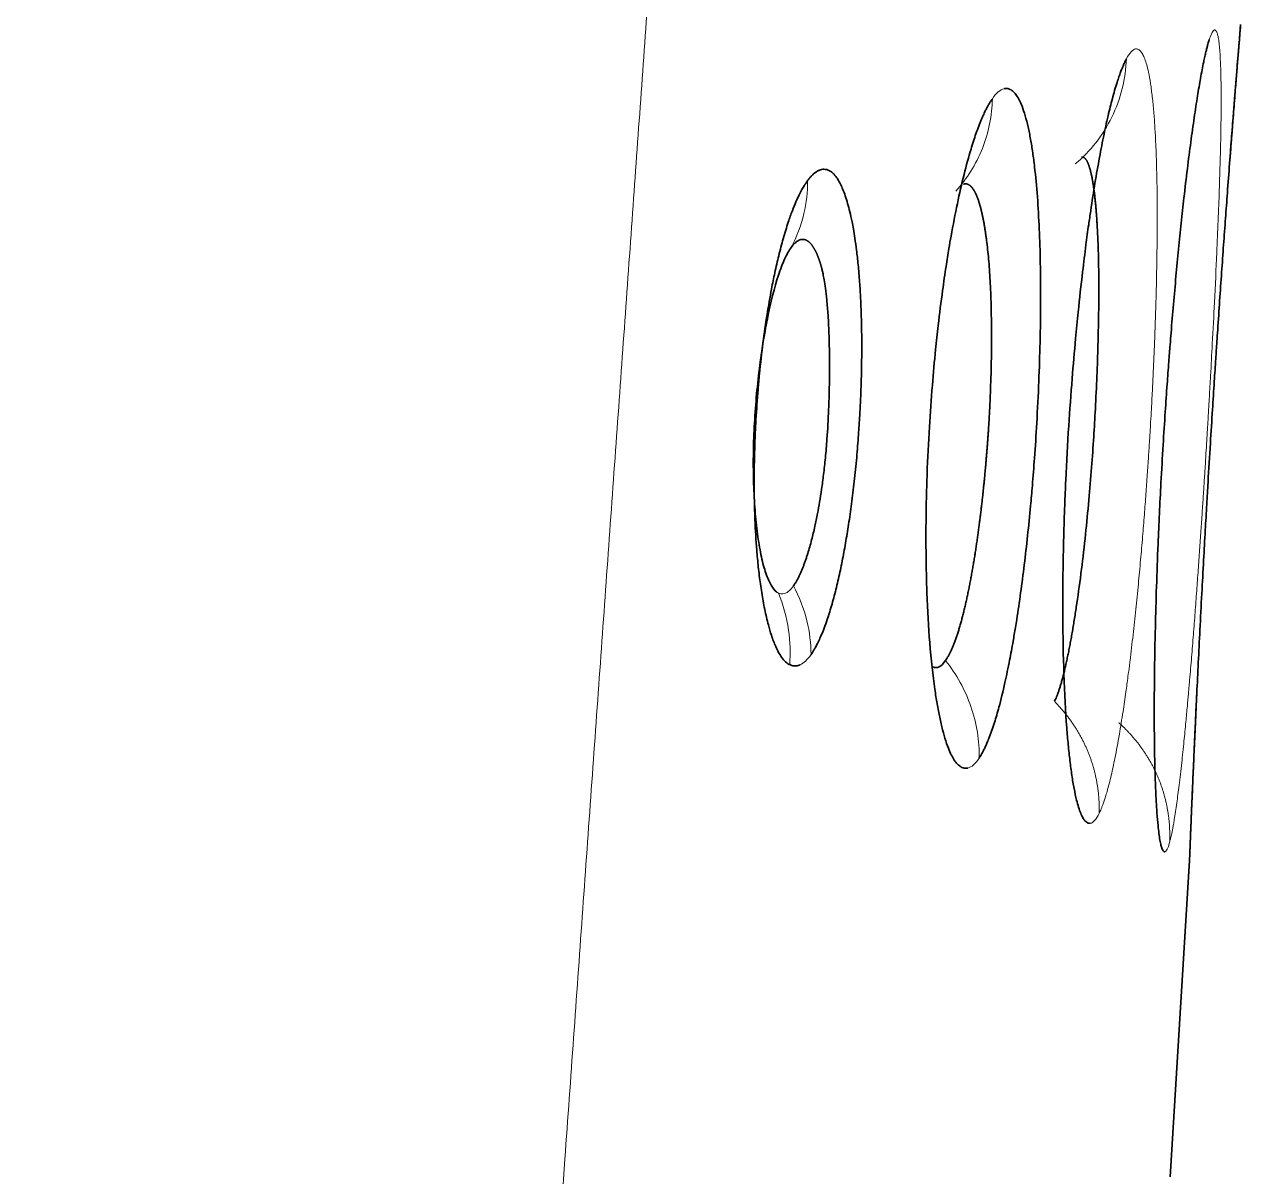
# Model space of a CAD drawing. Header units: inches. Extents: x -1096 to 3103, y -191 to 3207.
# Drawn here: x -28.406 to -24.454, y 1576.368 to 1580.111 of the extents above; entities that cross this region are included whole.
import ezdxf

# ---------------------------------------------------------------- set-up
doc = ezdxf.new("R2010")
doc.units = ezdxf.units.IN

msp = doc.modelspace()

# ---------------------------------------------------------------- linework, layer by layer
at = {"lineweight": 35}
for p, q in [((-24.4545, 1580.1111), (-24.4568, 1580.0817)), ((-24.6831, 1576.3681), (-24.6203, 1577.3951))]:
    msp.add_line(p, q, dxfattribs=at)
at = {"lineweight": 13}
for points, knots in [([(-24.657, 1604.0575), (-24.6612, 1604.0019), (-24.6697, 1603.8898), (-24.6825, 1603.7202), (-24.6954, 1603.5479), (-24.7085, 1603.373), (-24.7217, 1603.1954), (-24.7351, 1603.0151), (-24.7487, 1602.8322), (-24.7624, 1602.6465), (-24.7762, 1602.4583), (-24.8033, 1602.0882), (-24.8495, 1601.4522), (-24.9046, 1600.6884), (-24.9558, 1599.9769), (-24.9972, 1599.4027), (-25.0386, 1598.8284), (-25.08, 1598.2541), (-25.1215, 1597.6798), (-25.2023, 1596.5586), (-25.3127, 1595.03), (-25.4425, 1593.2333), (-25.5422, 1591.8545), (-25.6116, 1590.8938), (-25.6605, 1590.2177), (-25.6991, 1589.6825), (-25.7378, 1589.1445), (-25.7775, 1588.5933), (-25.8181, 1588.029), (-25.8596, 1587.4515), (-25.9021, 1586.8608), (-25.9455, 1586.257), (-25.9898, 1585.64), (-26.035, 1585.0098), (-26.0812, 1584.3665), (-26.1283, 1583.71), (-26.1763, 1583.0403), (-26.2252, 1582.3575), (-26.2751, 1581.6615), (-26.3258, 1580.9523), (-26.3776, 1580.23), (-26.4302, 1579.4945), (-26.4838, 1578.7459), (-26.5383, 1577.9841), (-26.5937, 1577.2091), (-26.7064, 1575.6334), (-26.878, 1573.2344), (-27.1101, 1569.9896), (-27.348, 1566.6641), (-27.5918, 1563.2577), (-27.8414, 1559.7706), (-28.0968, 1556.2027), (-28.3581, 1552.554), (-28.6288, 1548.7766), (-28.9068, 1544.8982), (-29.1902, 1540.9465), (-29.4735, 1536.9971), (-29.7568, 1533.05), (-30.0401, 1529.1052), (-30.3233, 1525.1627), (-30.6065, 1521.2225), (-30.8896, 1517.2847), (-31.1726, 1513.3491), (-31.4555, 1509.4158), (-31.7384, 1505.4849), (-32.0211, 1501.5563), (-32.3037, 1497.6299), (-32.4922, 1495.0131), (-32.5863, 1493.7051)], [0, 0, 0, 0, 0.001515, 0.003053, 0.004616, 0.006203, 0.007814, 0.009449, 0.011108, 0.012791, 0.014499, 0.01623, 0.022857, 0.031796, 0.037001, 0.042205, 0.047411, 0.052616, 0.057822, 0.063029, 0.083104, 0.099391, 0.111888, 0.120596, 0.125515, 0.130273, 0.135149, 0.140145, 0.14526, 0.150494, 0.155847, 0.16132, 0.166912, 0.172623, 0.178453, 0.184403, 0.190472, 0.19666, 0.202967, 0.209394, 0.21594, 0.222605, 0.229389, 0.236293, 0.243316, 0.250458, 0.27913, 0.308534, 0.338669, 0.369537, 0.401135, 0.433466, 0.466528, 0.500322, 0.536151, 0.571959, 0.607745, 0.64351, 0.679254, 0.714977, 0.750679, 0.78636, 0.822019, 0.857658, 0.893275, 0.928871, 0.964446, 1, 1, 1, 1]), ([(-24.6853, 1577.4542), (-24.6849, 1577.4557), (-24.6841, 1577.4588), (-24.6827, 1577.4641), (-24.6812, 1577.4707), (-24.6794, 1577.4786), (-24.6774, 1577.4881), (-24.6752, 1577.4994), (-24.6727, 1577.5127), (-24.6684, 1577.5383), (-24.6623, 1577.5785), (-24.6542, 1577.6406), (-24.6464, 1577.708), (-24.639, 1577.7778), (-24.6329, 1577.8402), (-24.6281, 1577.8922), (-24.6245, 1577.9317), (-24.6223, 1577.9573), (-24.6192, 1577.9933), (-24.6148, 1578.045), (-24.6089, 1578.1184), (-24.6033, 1578.1906), (-24.598, 1578.2611), (-24.593, 1578.3293), (-24.5884, 1578.3948), (-24.5841, 1578.4572), (-24.5801, 1578.5163), (-24.5764, 1578.572), (-24.573, 1578.6239), (-24.57, 1578.6722), (-24.5672, 1578.7165), (-24.5647, 1578.7569), (-24.5625, 1578.7933), (-24.5606, 1578.8257), (-24.5589, 1578.8542), (-24.5575, 1578.8786), (-24.5552, 1578.9168), (-24.5516, 1578.9816), (-24.5459, 1579.085), (-24.5389, 1579.2201), (-24.5326, 1579.3537), (-24.5275, 1579.4744), (-24.5238, 1579.5743), (-24.5209, 1579.6694), (-24.519, 1579.749), (-24.5181, 1579.8152), (-24.5178, 1579.8703), (-24.5181, 1579.9217), (-24.5191, 1579.9686), (-24.5208, 1580.006), (-24.5229, 1580.0347), (-24.5252, 1580.056), (-24.5279, 1580.0718), (-24.5307, 1580.0823), (-24.5333, 1580.0885), (-24.5357, 1580.0915), (-24.5376, 1580.0928), (-24.5388, 1580.093), (-24.5393, 1580.093)], [0, 0, 0, 0, 0.004872, 0.010579, 0.017122, 0.024499, 0.03271, 0.041755, 0.051631, 0.062336, 0.094597, 0.12323, 0.155284, 0.182579, 0.205128, 0.222917, 0.235918, 0.244119, 0.247515, 0.270238, 0.291929, 0.312578, 0.332172, 0.350704, 0.368185, 0.384628, 0.400043, 0.414437, 0.42781, 0.440165, 0.451502, 0.461823, 0.471127, 0.479417, 0.486691, 0.492953, 0.4982, 0.516118, 0.543024, 0.578966, 0.624011, 0.654396, 0.685503, 0.717305, 0.749775, 0.772781, 0.796809, 0.821872, 0.847992, 0.875186, 0.895515, 0.916054, 0.936799, 0.954886, 0.970252, 0.982896, 0.992814, 1, 1, 1, 1]), ([(-24.8256, 1579.9992), (-24.8279, 1579.935), (-24.8598, 1579.8037), (-24.9435, 1579.6983), (-24.9917, 1579.6575)], [0, 0, 0, 0, 0.504102, 1, 1, 1, 1]), ([(-24.9143, 1577.5477), (-24.9135, 1577.5494), (-24.9118, 1577.553), (-24.909, 1577.5593), (-24.9058, 1577.5672), (-24.9021, 1577.5769), (-24.8979, 1577.5887), (-24.8933, 1577.6029), (-24.8856, 1577.6288), (-24.8754, 1577.6684), (-24.8621, 1577.7302), (-24.8493, 1577.7994), (-24.8374, 1577.873), (-24.8281, 1577.9366), (-24.8213, 1577.9869), (-24.8168, 1578.0215), (-24.8113, 1578.0659), (-24.8042, 1578.1262), (-24.7952, 1578.2093), (-24.787, 1578.2908), (-24.7797, 1578.3696), (-24.7732, 1578.4452), (-24.7674, 1578.5168), (-24.7622, 1578.5842), (-24.7578, 1578.6471), (-24.7539, 1578.7051), (-24.7505, 1578.7582), (-24.7476, 1578.8063), (-24.7452, 1578.8492), (-24.7431, 1578.8869), (-24.7409, 1578.9308), (-24.7378, 1578.9943), (-24.7337, 1579.0902), (-24.7293, 1579.2186), (-24.7265, 1579.3456), (-24.7254, 1579.4597), (-24.7256, 1579.5529), (-24.7272, 1579.6419), (-24.7298, 1579.7164), (-24.7331, 1579.7782), (-24.7368, 1579.8294), (-24.7415, 1579.8769), (-24.7472, 1579.92), (-24.7533, 1579.9542), (-24.7596, 1579.9804), (-24.7658, 1579.9996), (-24.7722, 1580.0137), (-24.7784, 1580.0228), (-24.784, 1580.028), (-24.7887, 1580.0304), (-24.7925, 1580.0312), (-24.7947, 1580.0311), (-24.7957, 1580.031)], [0, 0, 0, 0, 0.005677, 0.012431, 0.020264, 0.029172, 0.039157, 0.050215, 0.062343, 0.094666, 0.123243, 0.158827, 0.188477, 0.212202, 0.229972, 0.241753, 0.247536, 0.274585, 0.300234, 0.324459, 0.347244, 0.368595, 0.388537, 0.407085, 0.424248, 0.440028, 0.454426, 0.467443, 0.479082, 0.489344, 0.498229, 0.51496, 0.541471, 0.577807, 0.624039, 0.654254, 0.685303, 0.717162, 0.749801, 0.772926, 0.797012, 0.822074, 0.848133, 0.875207, 0.895532, 0.916068, 0.936809, 0.954801, 0.970119, 0.982761, 0.992723, 1, 1, 1, 1]), ([(-25.2612, 1579.8696), (-25.2624, 1579.815), (-25.284, 1579.7041), (-25.3438, 1579.6092), (-25.3797, 1579.5696)], [0, 0, 0, 0, 0.501379, 1, 1, 1, 1]), ([(-25.8617, 1579.603), (-25.8613, 1579.5672), (-25.8694, 1579.4912), (-25.8963, 1579.4205), (-25.9147, 1579.3866)], [0, 0, 0, 0, 0.475307, 1, 1, 1, 1]), ([(-25.9071, 1578.2876), (-25.9163, 1578.2742), (-25.9257, 1578.2659), (-25.9441, 1578.2592), (-25.9531, 1578.2607), (-25.9617, 1578.2672)], [0, 0, 0, 0, 0.5, 0.5, 1, 1, 1, 1]), ([(-25.9196, 1578.0309), (-25.9166, 1578.0682), (-25.919, 1578.1486), (-25.9405, 1578.2258), (-25.9564, 1578.2637)], [0, 0, 0, 0, 0.47368, 1, 1, 1, 1]), ([(-25.8501, 1578.0644), (-25.8504, 1578.1004), (-25.8598, 1578.1774), (-25.8881, 1578.2515), (-25.9071, 1578.2876)], [0, 0, 0, 0, 0.477106, 1, 1, 1, 1]), ([(-25.3039, 1577.7279), (-25.303, 1577.783), (-25.3119, 1577.8404), (-25.3495, 1577.9492), (-25.3782, 1578.0006), (-25.4134, 1578.0449)], [0, 0, 0, 0, 0.5, 0.5, 1, 1, 1, 1]), ([(-24.9143, 1577.5477), (-24.9142, 1577.5514), (-24.914, 1577.5589), (-24.914, 1577.57), (-24.9143, 1577.5813), (-24.9149, 1577.5926), (-24.9157, 1577.6039), (-24.9168, 1577.6152), (-24.9181, 1577.6265), (-24.9198, 1577.6379), (-24.9217, 1577.6492), (-24.9238, 1577.6605), (-24.9263, 1577.6718), (-24.929, 1577.6831), (-24.9319, 1577.6943), (-24.9352, 1577.7055), (-24.9387, 1577.7165), (-24.9425, 1577.7276), (-24.9465, 1577.7385), (-24.9509, 1577.7493), (-24.9555, 1577.7601), (-24.9603, 1577.7707), (-24.9654, 1577.7812), (-24.9708, 1577.7916), (-24.9764, 1577.8018), (-24.9822, 1577.812), (-24.9882, 1577.8219), (-24.9945, 1577.8317), (-25.001, 1577.8414), (-25.0076, 1577.8509), (-25.0145, 1577.8602), (-25.0216, 1577.8694), (-25.0288, 1577.8783), (-25.0363, 1577.8871), (-25.0438, 1577.8956), (-25.0516, 1577.904), (-25.0569, 1577.9094), (-25.0596, 1577.9121)], [0, 0, 0, 0, 0.027905, 0.055941, 0.084098, 0.112368, 0.14074, 0.169207, 0.197757, 0.226383, 0.255076, 0.283826, 0.312624, 0.341464, 0.370336, 0.399232, 0.428147, 0.457072, 0.486003, 0.514932, 0.543857, 0.57277, 0.601666, 0.630538, 0.659379, 0.688181, 0.716937, 0.745638, 0.774275, 0.80284, 0.831323, 0.859716, 0.88801, 0.916194, 0.94426, 0.972198, 1, 1, 1, 1]), ([(-24.6853, 1577.4542), (-24.6851, 1577.4577), (-24.6849, 1577.4648), (-24.6847, 1577.4754), (-24.6848, 1577.486), (-24.6851, 1577.4967), (-24.6857, 1577.5074), (-24.6865, 1577.5181), (-24.6876, 1577.5289), (-24.6889, 1577.5396), (-24.6904, 1577.5504), (-24.6922, 1577.5612), (-24.6942, 1577.5719), (-24.6965, 1577.5827), (-24.699, 1577.5933), (-24.7018, 1577.604), (-24.7048, 1577.6146), (-24.708, 1577.6252), (-24.7115, 1577.6356), (-24.7152, 1577.646), (-24.7192, 1577.6564), (-24.7234, 1577.6666), (-24.7279, 1577.6767), (-24.7326, 1577.6868), (-24.7375, 1577.6967), (-24.7427, 1577.7065), (-24.7481, 1577.7162), (-24.7537, 1577.7258), (-24.7595, 1577.7352), (-24.7655, 1577.7445), (-24.7717, 1577.7536), (-24.778, 1577.7626), (-24.7846, 1577.7714), (-24.7913, 1577.7801), (-24.7982, 1577.7886), (-24.8053, 1577.797), (-24.8125, 1577.8051), (-24.8199, 1577.8131), (-24.8274, 1577.8209), (-24.8351, 1577.8285), (-24.8428, 1577.8359), (-24.8481, 1577.8407), (-24.8508, 1577.843)], [0, 0, 0, 0, 0.024309, 0.048737, 0.073277, 0.097921, 0.122662, 0.147492, 0.172405, 0.197393, 0.222448, 0.247563, 0.272731, 0.297944, 0.323197, 0.348483, 0.373794, 0.399127, 0.424474, 0.449831, 0.475193, 0.500556, 0.525915, 0.551268, 0.576611, 0.601938, 0.627244, 0.652524, 0.677773, 0.702983, 0.728149, 0.753263, 0.778319, 0.80331, 0.828228, 0.853067, 0.877817, 0.902473, 0.927027, 0.951471, 0.975797, 1, 1, 1, 1])]:
    msp.add_open_spline(points, degree=3, knots=knots, dxfattribs=at)
at = {"lineweight": 35}
for points, knots in [([(-24.4568, 1580.0817), (-24.457, 1580.0802), (-24.4573, 1580.0767), (-24.4578, 1580.0705), (-24.4584, 1580.0627), (-24.4592, 1580.0529), (-24.4602, 1580.0409), (-24.4614, 1580.0263), (-24.4636, 1579.9997), (-24.467, 1579.9588), (-24.4719, 1579.8975), (-24.4774, 1579.828), (-24.4837, 1579.7479), (-24.4905, 1579.6599), (-24.4972, 1579.5704), (-24.5037, 1579.4817), (-24.51, 1579.3955), (-24.5163, 1579.3061), (-24.5227, 1579.2139), (-24.5278, 1579.1382), (-24.5321, 1579.075), (-24.5358, 1579.0192), (-24.5405, 1578.9456), (-24.5464, 1578.854), (-24.5532, 1578.7445), (-24.5594, 1578.6418), (-24.5649, 1578.5478), (-24.5697, 1578.4632), (-24.5751, 1578.366), (-24.581, 1578.2572), (-24.5887, 1578.1088), (-24.5975, 1577.9291), (-24.6043, 1577.7819), (-24.6085, 1577.6857), (-24.611, 1577.6287), (-24.6133, 1577.5754), (-24.6153, 1577.5268), (-24.6169, 1577.4879), (-24.6181, 1577.4579), (-24.619, 1577.4355), (-24.6197, 1577.4188), (-24.6201, 1577.4076), (-24.6204, 1577.4008), (-24.6205, 1577.3972), (-24.6206, 1577.3956), (-24.6206, 1577.3953), (-24.6206, 1577.3951)], [0, 0, 0, 0, 0.005478, 0.012088, 0.019828, 0.028697, 0.038694, 0.049815, 0.062055, 0.094135, 0.122732, 0.153805, 0.184826, 0.215793, 0.246708, 0.271782, 0.296802, 0.321784, 0.346734, 0.371652, 0.381642, 0.396023, 0.414791, 0.437934, 0.465436, 0.497272, 0.515227, 0.536784, 0.561953, 0.590755, 0.623221, 0.684062, 0.749062, 0.772183, 0.796327, 0.821486, 0.847648, 0.874792, 0.895106, 0.915702, 0.936587, 0.954439, 0.969705, 0.982388, 0.992487, 1, 1, 1, 1]), ([(-24.4976, 1579.5644), (-24.4973, 1579.5677), (-24.4946, 1579.6047), (-24.4894, 1579.6732), (-24.4831, 1579.7547), (-24.4778, 1579.8225), (-24.4733, 1579.879), (-24.4691, 1579.932), (-24.4652, 1579.9803), (-24.4621, 1580.019), (-24.4597, 1580.0489), (-24.4578, 1580.0711), (-24.4564, 1580.0878), (-24.4555, 1580.099), (-24.4549, 1580.1056), (-24.4546, 1580.1091), (-24.4545, 1580.1107), (-24.4545, 1580.111), (-24.4545, 1580.1111)], [0, 0, 0, 0, 0.009648, 0.109729, 0.211715, 0.284115, 0.359772, 0.438728, 0.521049, 0.606793, 0.670847, 0.735553, 0.800894, 0.857989, 0.906456, 0.946289, 0.977476, 1, 1, 1, 1]), ([(-24.5564, 1580.0622), (-24.5569, 1580.0606), (-24.558, 1580.057), (-24.5598, 1580.0508), (-24.562, 1580.0429), (-24.5646, 1580.0331), (-24.5675, 1580.021), (-24.5709, 1580.0064), (-24.5767, 1579.9798), (-24.5845, 1579.939), (-24.5949, 1579.878), (-24.6054, 1579.809), (-24.6165, 1579.7297), (-24.6276, 1579.6426), (-24.638, 1579.5541), (-24.6476, 1579.4665), (-24.6562, 1579.3814), (-24.6647, 1579.2932), (-24.6728, 1579.2023), (-24.6791, 1579.1276), (-24.6842, 1579.065), (-24.6884, 1579.0095), (-24.6938, 1578.9369), (-24.7, 1578.8469), (-24.7068, 1578.7397), (-24.715, 1578.5956), (-24.7246, 1578.3926), (-24.7308, 1578.201), (-24.7339, 1578.0472), (-24.7351, 1577.9472), (-24.7353, 1577.851), (-24.7346, 1577.77), (-24.7333, 1577.7027), (-24.7316, 1577.647), (-24.7293, 1577.5953), (-24.7265, 1577.5484), (-24.7234, 1577.511), (-24.7201, 1577.4821), (-24.7169, 1577.4607), (-24.7135, 1577.4448), (-24.7103, 1577.4343), (-24.7073, 1577.4281), (-24.7048, 1577.4249), (-24.7028, 1577.4236), (-24.7016, 1577.4234), (-24.7011, 1577.4234)], [0, 0, 0, 0, 0.005489, 0.012106, 0.019849, 0.028718, 0.03871, 0.049822, 0.062049, 0.094134, 0.122722, 0.153793, 0.184814, 0.215782, 0.246701, 0.271782, 0.296807, 0.321791, 0.346741, 0.371656, 0.38183, 0.396322, 0.415129, 0.438238, 0.465633, 0.497291, 0.548689, 0.623092, 0.653058, 0.684038, 0.716037, 0.749085, 0.772414, 0.796664, 0.821824, 0.847885, 0.874825, 0.895221, 0.915812, 0.936601, 0.954502, 0.969791, 0.982471, 0.992541, 1, 1, 1, 1]), ([(-24.8256, 1579.9992), (-24.8264, 1579.9976), (-24.8282, 1579.9941), (-24.8312, 1579.9879), (-24.8348, 1579.9802), (-24.8388, 1579.9706), (-24.8435, 1579.9589), (-24.8487, 1579.9447), (-24.8574, 1579.9189), (-24.869, 1579.8797), (-24.8838, 1579.8211), (-24.8984, 1579.7552), (-24.9132, 1579.6795), (-24.9278, 1579.5966), (-24.9394, 1579.5222), (-24.9491, 1579.4546), (-24.958, 1579.3891), (-24.9696, 1579.2953), (-24.9809, 1579.1932), (-24.9922, 1579.0772), (-25.0028, 1578.954), (-25.0139, 1578.7999), (-25.0215, 1578.6618), (-25.0265, 1578.5419), (-25.0298, 1578.4394), (-25.0322, 1578.3181), (-25.0328, 1578.1654), (-25.0295, 1577.9922), (-25.0223, 1577.8577), (-25.0148, 1577.77), (-25.0093, 1577.7182), (-25.0029, 1577.6704), (-24.9957, 1577.6274), (-24.9884, 1577.5932), (-24.9811, 1577.567), (-24.9742, 1577.5476), (-24.9672, 1577.5334), (-24.9607, 1577.5243), (-24.955, 1577.5191), (-24.9501, 1577.5166), (-24.9462, 1577.5157), (-24.9439, 1577.5158), (-24.9429, 1577.5159)], [0, 0, 0, 0, 0.005516, 0.01215, 0.0199, 0.028767, 0.038748, 0.049839, 0.062036, 0.094143, 0.122701, 0.153762, 0.184779, 0.215748, 0.246673, 0.261603, 0.282411, 0.309111, 0.347406, 0.37165, 0.407578, 0.449462, 0.497236, 0.519574, 0.547992, 0.582517, 0.623199, 0.683878, 0.749073, 0.772572, 0.796908, 0.82207, 0.848049, 0.874824, 0.895222, 0.915813, 0.936602, 0.954405, 0.969645, 0.982324, 0.992443, 1, 1, 1, 1]), ([(-25.3039, 1577.7279), (-25.3029, 1577.7295), (-25.3007, 1577.7329), (-25.2971, 1577.739), (-25.293, 1577.7464), (-25.2883, 1577.7555), (-25.283, 1577.7665), (-25.2773, 1577.7797), (-25.2676, 1577.8036), (-25.2549, 1577.8397), (-25.2379, 1577.8984), (-25.2213, 1577.9661), (-25.206, 1578.0395), (-25.1948, 1578.1005), (-25.1872, 1578.1452), (-25.179, 1578.197), (-25.1691, 1578.2637), (-25.1573, 1578.3549), (-25.1465, 1578.4496), (-25.1379, 1578.5359), (-25.1305, 1578.6201), (-25.1235, 1578.7095), (-25.1162, 1578.8231), (-25.11, 1578.9494), (-25.1043, 1579.1276), (-25.1037, 1579.2956), (-25.1084, 1579.4488), (-25.1145, 1579.554), (-25.1221, 1579.635), (-25.1299, 1579.6953), (-25.1369, 1579.7389), (-25.145, 1579.7791), (-25.1543, 1579.8152), (-25.1638, 1579.8435), (-25.1732, 1579.8649), (-25.1823, 1579.8804), (-25.1913, 1579.8914), (-25.1999, 1579.8981), (-25.2074, 1579.9016), (-25.2138, 1579.9028), (-25.2189, 1579.9028), (-25.2219, 1579.9023), (-25.2232, 1579.9021)], [0, 0, 0, 0, 0.00574, 0.012539, 0.020395, 0.029309, 0.039278, 0.0503, 0.062374, 0.094808, 0.123301, 0.163195, 0.195598, 0.220506, 0.237864, 0.247638, 0.279014, 0.310359, 0.341623, 0.372778, 0.393309, 0.421103, 0.456142, 0.498405, 0.538106, 0.624054, 0.66412, 0.706058, 0.749801, 0.773059, 0.797214, 0.822278, 0.848274, 0.875218, 0.895535, 0.916069, 0.936814, 0.954645, 0.96988, 0.982521, 0.992562, 1, 1, 1, 1]), ([(-25.2612, 1579.8696), (-25.2623, 1579.8681), (-25.2645, 1579.8647), (-25.2683, 1579.8588), (-25.2726, 1579.8515), (-25.2776, 1579.8425), (-25.2833, 1579.8316), (-25.2895, 1579.8185), (-25.3, 1579.7948), (-25.3138, 1579.7589), (-25.3329, 1579.6997), (-25.3533, 1579.6252), (-25.3751, 1579.5302), (-25.3912, 1579.4471), (-25.4032, 1579.3777), (-25.4125, 1579.3195), (-25.4245, 1579.2369), (-25.4358, 1579.1464), (-25.4469, 1579.0433), (-25.457, 1578.9331), (-25.4666, 1578.7975), (-25.4724, 1578.678), (-25.4755, 1578.5751), (-25.477, 1578.4865), (-25.4769, 1578.3794), (-25.4738, 1578.2455), (-25.4652, 1578.0945), (-25.4526, 1577.9786), (-25.4407, 1577.9031), (-25.4323, 1577.8589), (-25.4229, 1577.8185), (-25.4126, 1577.7826), (-25.4022, 1577.7543), (-25.3922, 1577.7328), (-25.3826, 1577.7172), (-25.3732, 1577.7062), (-25.3644, 1577.6994), (-25.3568, 1577.6959), (-25.3504, 1577.6946), (-25.3452, 1577.6946), (-25.3421, 1577.6951), (-25.3408, 1577.6953)], [0, 0, 0, 0, 0.005554, 0.012212, 0.019972, 0.028835, 0.038798, 0.049857, 0.062009, 0.094144, 0.122654, 0.164029, 0.205336, 0.246577, 0.261309, 0.282117, 0.309016, 0.346447, 0.371562, 0.40803, 0.449921, 0.49717, 0.518469, 0.546547, 0.581427, 0.623161, 0.683442, 0.749063, 0.772788, 0.797238, 0.822404, 0.848274, 0.87483, 0.895236, 0.915826, 0.936607, 0.954255, 0.969416, 0.982094, 0.992289, 1, 1, 1, 1]), ([(-24.9716, 1579.6795), (-24.9711, 1579.6796), (-24.97, 1579.6799), (-24.9684, 1579.6799), (-24.9669, 1579.6796), (-24.9653, 1579.6792), (-24.9638, 1579.6785), (-24.9624, 1579.6775), (-24.9609, 1579.6764), (-24.9595, 1579.675), (-24.9581, 1579.6734), (-24.9567, 1579.6716), (-24.9554, 1579.6696), (-24.9541, 1579.6674), (-24.9528, 1579.665), (-24.9515, 1579.6624), (-24.9503, 1579.6596), (-24.9491, 1579.6567), (-24.9479, 1579.6535), (-24.9467, 1579.6502), (-24.9456, 1579.6467), (-24.9445, 1579.643), (-24.9434, 1579.6392), (-24.9423, 1579.6352), (-24.9413, 1579.6311), (-24.9402, 1579.6267), (-24.9392, 1579.6223), (-24.9383, 1579.6177), (-24.9373, 1579.6129), (-24.9364, 1579.6081), (-24.9355, 1579.603), (-24.9346, 1579.5979), (-24.9338, 1579.5926), (-24.9329, 1579.5872), (-24.9321, 1579.5817), (-24.9313, 1579.576), (-24.9306, 1579.5703), (-24.9298, 1579.5644), (-24.9291, 1579.5584), (-24.9284, 1579.5523), (-24.9277, 1579.5461), (-24.9271, 1579.5399), (-24.9264, 1579.5335), (-24.9258, 1579.527), (-24.9252, 1579.5204), (-24.9246, 1579.5138), (-24.9241, 1579.5071), (-24.9235, 1579.5003), (-24.923, 1579.4934), (-24.9225, 1579.4865), (-24.922, 1579.4795), (-24.9216, 1579.4724), (-24.9211, 1579.4653), (-24.9207, 1579.4582), (-24.9193, 1579.4347), (-24.9173, 1579.3916), (-24.9157, 1579.3236), (-24.9151, 1579.2469), (-24.9158, 1579.1618), (-24.9179, 1579.0686), (-24.9214, 1578.9679), (-24.926, 1578.8678), (-24.9318, 1578.7683), (-24.9389, 1578.669), (-24.9478, 1578.5626), (-24.9587, 1578.451), (-24.9717, 1578.3373), (-24.9826, 1578.2573), (-24.99, 1578.2079), (-24.9934, 1578.1863), (-24.9968, 1578.1653), (-25.0002, 1578.1449), (-25.0037, 1578.1251), (-25.0071, 1578.1061), (-25.0106, 1578.0877), (-25.0141, 1578.07), (-25.0176, 1578.0531), (-25.0211, 1578.0369), (-25.0246, 1578.0214), (-25.0281, 1578.0067), (-25.0316, 1577.9928), (-25.0351, 1577.9796), (-25.0387, 1577.9673), (-25.0422, 1577.9559), (-25.0457, 1577.9453), (-25.0492, 1577.9355), (-25.0526, 1577.9267), (-25.0561, 1577.9188), (-25.0584, 1577.9143), (-25.0596, 1577.9121)], [0, 0, 0, 0, 0.005645, 0.011258, 0.016839, 0.022387, 0.027904, 0.033389, 0.038844, 0.044268, 0.049661, 0.055023, 0.060356, 0.065659, 0.070932, 0.076175, 0.081388, 0.086572, 0.091726, 0.09685, 0.101945, 0.10701, 0.112045, 0.11705, 0.122026, 0.126972, 0.131888, 0.136774, 0.141631, 0.146459, 0.151256, 0.156025, 0.160764, 0.165474, 0.170154, 0.174805, 0.179427, 0.18402, 0.188585, 0.19312, 0.197627, 0.202105, 0.206555, 0.210977, 0.21537, 0.219735, 0.224072, 0.228381, 0.232662, 0.236915, 0.241139, 0.245336, 0.249505, 0.253646, 0.257758, 0.289699, 0.323212, 0.358274, 0.394852, 0.432909, 0.472422, 0.513416, 0.547827, 0.585533, 0.626524, 0.67085, 0.718576, 0.769541, 0.780461, 0.791381, 0.802299, 0.813213, 0.824125, 0.835038, 0.845953, 0.856873, 0.8678, 0.878734, 0.889679, 0.900636, 0.911606, 0.922593, 0.933597, 0.944622, 0.955665, 0.966726, 0.977802, 0.988894, 1, 1, 1, 1]), ([(-25.8617, 1579.603), (-25.8631, 1579.601), (-25.8666, 1579.5961), (-25.8725, 1579.5869), (-25.8801, 1579.5741), (-25.8891, 1579.5569), (-25.8996, 1579.5342), (-25.9115, 1579.5049), (-25.9255, 1579.4656), (-25.9403, 1579.4171), (-25.9549, 1579.3616), (-25.9675, 1579.3066), (-25.9804, 1579.2434), (-25.9936, 1579.1679), (-26.0069, 1579.0756), (-26.0162, 1578.9932), (-26.0237, 1578.9098), (-26.0285, 1578.8418), (-26.0318, 1578.7743), (-26.0335, 1578.7249), (-26.0345, 1578.6819), (-26.035, 1578.6353), (-26.0348, 1578.5755), (-26.0326, 1578.4939), (-26.0279, 1578.4156), (-26.0215, 1578.3468), (-26.0147, 1578.2912), (-26.006, 1578.2359), (-25.997, 1578.1925), (-25.9879, 1578.156), (-25.9781, 1578.1226), (-25.964, 1578.0857), (-25.9484, 1578.0575), (-25.9324, 1578.0388), (-25.9193, 1578.0302), (-25.9078, 1578.0271), (-25.8991, 1578.027), (-25.892, 1578.0284), (-25.8878, 1578.0299), (-25.886, 1578.0306)], [0, 0, 0, 0, 0.00838, 0.019828, 0.034311, 0.051779, 0.07223, 0.095696, 0.122213, 0.156817, 0.188919, 0.218495, 0.245511, 0.285003, 0.326851, 0.370915, 0.392493, 0.433838, 0.457227, 0.478268, 0.49699, 0.512576, 0.538783, 0.575717, 0.623427, 0.651319, 0.681697, 0.714579, 0.749997, 0.768411, 0.795415, 0.831012, 0.875167, 0.903589, 0.936491, 0.95725, 0.97475, 0.989001, 1, 1, 1, 1]), ([(-25.825, 1579.6368), (-25.8261, 1579.6363), (-25.8282, 1579.6353), (-25.8313, 1579.6334), (-25.8345, 1579.6314), (-25.8376, 1579.629), (-25.8406, 1579.6265), (-25.8437, 1579.6238), (-25.8468, 1579.6208), (-25.8498, 1579.6176), (-25.8528, 1579.6143), (-25.8558, 1579.6107), (-25.8587, 1579.607), (-25.8607, 1579.6044), (-25.8617, 1579.603)], [0, 0, 0, 0, 0.087726, 0.174597, 0.26064, 0.345882, 0.430348, 0.514063, 0.597044, 0.679271, 0.760709, 0.841329, 0.921101, 1, 1, 1, 1]), ([(-25.8501, 1578.0644), (-25.8487, 1578.0665), (-25.8456, 1578.0712), (-25.8403, 1578.0796), (-25.8341, 1578.0905), (-25.8269, 1578.1045), (-25.8187, 1578.1221), (-25.8096, 1578.1441), (-25.7997, 1578.171), (-25.7878, 1578.2073), (-25.7747, 1578.2534), (-25.7612, 1578.3087), (-25.749, 1578.366), (-25.738, 1578.4251), (-25.7278, 1578.4873), (-25.7183, 1578.5544), (-25.7094, 1578.6273), (-25.7019, 1578.7023), (-25.6961, 1578.7741), (-25.692, 1578.8373), (-25.6893, 1578.89), (-25.6877, 1578.9322), (-25.6868, 1578.964), (-25.6863, 1578.9856), (-25.686, 1579.0039), (-25.6857, 1579.0226), (-25.6855, 1579.0453), (-25.6855, 1579.0687), (-25.6856, 1579.0927), (-25.6858, 1579.1173), (-25.6863, 1579.1424), (-25.687, 1579.168), (-25.6879, 1579.1941), (-25.6891, 1579.2205), (-25.6906, 1579.2471), (-25.693, 1579.2845), (-25.6967, 1579.3289), (-25.702, 1579.3761), (-25.7073, 1579.4145), (-25.7123, 1579.445), (-25.7167, 1579.4685), (-25.7217, 1579.492), (-25.7276, 1579.5165), (-25.735, 1579.5422), (-25.7426, 1579.5647), (-25.7505, 1579.584), (-25.7585, 1579.6001), (-25.7677, 1579.6151), (-25.7795, 1579.6291), (-25.792, 1579.6375), (-25.8034, 1579.6404), (-25.8118, 1579.6405), (-25.8189, 1579.6391), (-25.8231, 1579.6375), (-25.825, 1579.6368)], [0, 0, 0, 0, 0.008312, 0.018718, 0.031215, 0.045793, 0.062447, 0.081166, 0.101965, 0.12488, 0.158032, 0.189933, 0.220552, 0.249847, 0.279081, 0.309902, 0.342245, 0.37604, 0.40723, 0.433936, 0.456243, 0.474204, 0.487831, 0.49712, 0.502069, 0.511588, 0.521488, 0.53177, 0.542435, 0.553485, 0.564918, 0.576737, 0.588939, 0.601522, 0.614485, 0.627837, 0.657455, 0.683638, 0.706353, 0.725554, 0.7412, 0.75326, 0.775273, 0.796753, 0.817681, 0.838042, 0.857822, 0.877012, 0.903556, 0.937505, 0.957454, 0.974506, 0.988684, 1, 1, 1, 1]), ([(-25.3549, 1579.5918), (-25.3542, 1579.592), (-25.3527, 1579.5924), (-25.3506, 1579.5928), (-25.3485, 1579.593), (-25.3463, 1579.5929), (-25.3443, 1579.5926), (-25.3422, 1579.592), (-25.3402, 1579.5913), (-25.3383, 1579.5904), (-25.3363, 1579.5892), (-25.3344, 1579.5879), (-25.3325, 1579.5864), (-25.3307, 1579.5847), (-25.3289, 1579.5828), (-25.3271, 1579.5807), (-25.3253, 1579.5785), (-25.3236, 1579.5761), (-25.3219, 1579.5735), (-25.3202, 1579.5708), (-25.3186, 1579.5679), (-25.317, 1579.5649), (-25.3154, 1579.5617), (-25.3139, 1579.5584), (-25.3124, 1579.555), (-25.3109, 1579.5514), (-25.3095, 1579.5477), (-25.308, 1579.5439), (-25.3066, 1579.54), (-25.3053, 1579.536), (-25.304, 1579.5318), (-25.3027, 1579.5275), (-25.3014, 1579.5232), (-25.3001, 1579.5187), (-25.2989, 1579.5142), (-25.2977, 1579.5095), (-25.2966, 1579.5048), (-25.2954, 1579.5), (-25.2943, 1579.4951), (-25.2932, 1579.4902), (-25.2922, 1579.4851), (-25.2912, 1579.48), (-25.2901, 1579.4749), (-25.2892, 1579.4696), (-25.2882, 1579.4643), (-25.2873, 1579.459), (-25.2864, 1579.4536), (-25.2855, 1579.4482), (-25.2846, 1579.4427), (-25.2838, 1579.4372), (-25.283, 1579.4317), (-25.2822, 1579.4261), (-25.2814, 1579.4206), (-25.2807, 1579.4149), (-25.2777, 1579.3923), (-25.2731, 1579.349), (-25.2681, 1579.2786), (-25.2649, 1579.1989), (-25.2635, 1579.1105), (-25.2642, 1579.0142), (-25.2663, 1578.9439), (-25.2679, 1578.9042), (-25.2682, 1578.8965), (-25.2685, 1578.8886), (-25.2689, 1578.8802), (-25.2693, 1578.8716), (-25.2698, 1578.8627), (-25.2703, 1578.8535), (-25.2708, 1578.8439), (-25.2714, 1578.834), (-25.272, 1578.8239), (-25.2726, 1578.8134), (-25.2733, 1578.8026), (-25.274, 1578.7915), (-25.2748, 1578.78), (-25.2756, 1578.7683), (-25.2765, 1578.7563), (-25.2774, 1578.744), (-25.2784, 1578.7314), (-25.2794, 1578.7186), (-25.2805, 1578.7054), (-25.2816, 1578.692), (-25.2828, 1578.6783), (-25.2841, 1578.6643), (-25.2854, 1578.6501), (-25.2868, 1578.6356), (-25.2882, 1578.6209), (-25.2898, 1578.6059), (-25.2914, 1578.5908), (-25.293, 1578.5754), (-25.2948, 1578.5598), (-25.2966, 1578.544), (-25.2985, 1578.528), (-25.3004, 1578.5119), (-25.3025, 1578.4956), (-25.3046, 1578.4792), (-25.3068, 1578.4626), (-25.3091, 1578.446), (-25.3115, 1578.4293), (-25.314, 1578.4126), (-25.3166, 1578.3958), (-25.3192, 1578.3791), (-25.322, 1578.3624), (-25.3248, 1578.3457), (-25.3277, 1578.3291), (-25.3307, 1578.3126), (-25.3338, 1578.2963), (-25.337, 1578.2801), (-25.3403, 1578.2641), (-25.3436, 1578.2483), (-25.3471, 1578.2328), (-25.3506, 1578.2176), (-25.3543, 1578.2026), (-25.358, 1578.188), (-25.3618, 1578.1738), (-25.3656, 1578.16), (-25.3696, 1578.1466), (-25.3736, 1578.1336), (-25.3778, 1578.1212), (-25.382, 1578.1093), (-25.3862, 1578.098), (-25.3906, 1578.0873), (-25.395, 1578.0772), (-25.3995, 1578.0679), (-25.4041, 1578.0594), (-25.4087, 1578.0515), (-25.4118, 1578.0471), (-25.4134, 1578.0449)], [0, 0, 0, 0, 0.005865, 0.011687, 0.017466, 0.023202, 0.028896, 0.034548, 0.040159, 0.045728, 0.051256, 0.056744, 0.062191, 0.067598, 0.072964, 0.078291, 0.083577, 0.088824, 0.09403, 0.099197, 0.104323, 0.109409, 0.114456, 0.119462, 0.124428, 0.129354, 0.13424, 0.139087, 0.143893, 0.14866, 0.153387, 0.158074, 0.162721, 0.167329, 0.171897, 0.176426, 0.180915, 0.185365, 0.189776, 0.194148, 0.198481, 0.202775, 0.20703, 0.211247, 0.215425, 0.219564, 0.223665, 0.227727, 0.231751, 0.235736, 0.239683, 0.243591, 0.247461, 0.251293, 0.255086, 0.293166, 0.332769, 0.373855, 0.41637, 0.460265, 0.505542, 0.508741, 0.512072, 0.515536, 0.519132, 0.522861, 0.526723, 0.530717, 0.534844, 0.539104, 0.543496, 0.548021, 0.552678, 0.557469, 0.562392, 0.567448, 0.572636, 0.577957, 0.583411, 0.588998, 0.594717, 0.600568, 0.606552, 0.612669, 0.618919, 0.625302, 0.631818, 0.638469, 0.645255, 0.652176, 0.659233, 0.666427, 0.673758, 0.681227, 0.688832, 0.696573, 0.70445, 0.71246, 0.720603, 0.728878, 0.737285, 0.745822, 0.754488, 0.763283, 0.772204, 0.781251, 0.790421, 0.799713, 0.809123, 0.818654, 0.828304, 0.838077, 0.847971, 0.857989, 0.868132, 0.8784, 0.888796, 0.899319, 0.909973, 0.920758, 0.931677, 0.942732, 0.953922, 0.965245, 0.9767, 0.988285, 1, 1, 1, 1]), ([(-25.9147, 1579.3866), (-25.9108, 1579.3921), (-25.9069, 1579.3967), (-25.8991, 1579.4041), (-25.8952, 1579.4069), (-25.8914, 1579.4089)], [0, 0, 0, 0, 0.5, 0.5, 1, 1, 1, 1]), ([(-25.8914, 1579.4089), (-25.8906, 1579.4093), (-25.889, 1579.4101), (-25.8866, 1579.4111), (-25.8843, 1579.4118), (-25.882, 1579.4123), (-25.8798, 1579.4126), (-25.8776, 1579.4127), (-25.8754, 1579.4127), (-25.8733, 1579.4124), (-25.8712, 1579.412), (-25.8692, 1579.4114), (-25.8672, 1579.4107), (-25.8652, 1579.4098), (-25.8633, 1579.4088), (-25.8615, 1579.4077), (-25.8597, 1579.4064), (-25.8579, 1579.4051), (-25.8562, 1579.4036), (-25.8545, 1579.402), (-25.8528, 1579.4004), (-25.8512, 1579.3986), (-25.8497, 1579.3968), (-25.8481, 1579.3949), (-25.8466, 1579.393), (-25.8452, 1579.3909), (-25.8438, 1579.3889), (-25.8424, 1579.3868), (-25.8411, 1579.3846), (-25.8398, 1579.3824), (-25.8385, 1579.3802), (-25.8373, 1579.3779), (-25.8361, 1579.3756), (-25.835, 1579.3733), (-25.8338, 1579.371), (-25.8328, 1579.3687), (-25.8317, 1579.3664), (-25.8307, 1579.3641), (-25.8297, 1579.3618), (-25.8288, 1579.3595), (-25.8278, 1579.3572), (-25.827, 1579.3549), (-25.8261, 1579.3527), (-25.8253, 1579.3505), (-25.8245, 1579.3483), (-25.8237, 1579.3461), (-25.823, 1579.344), (-25.8223, 1579.3419), (-25.8216, 1579.3398), (-25.8209, 1579.3378), (-25.8203, 1579.3358), (-25.8197, 1579.3339), (-25.8192, 1579.332), (-25.8186, 1579.3302), (-25.8181, 1579.3284), (-25.8176, 1579.3267), (-25.8171, 1579.3251), (-25.8167, 1579.3235), (-25.8163, 1579.3219), (-25.8159, 1579.3205), (-25.8155, 1579.3191), (-25.8152, 1579.3177), (-25.8149, 1579.3165), (-25.8146, 1579.3153), (-25.8143, 1579.3142), (-25.814, 1579.3131), (-25.8138, 1579.3121), (-25.8128, 1579.3079), (-25.8108, 1579.2979), (-25.8074, 1579.2792), (-25.8032, 1579.2517), (-25.7987, 1579.214), (-25.7944, 1579.1627), (-25.7914, 1579.1016), (-25.7901, 1579.037), (-25.7901, 1578.9805), (-25.7908, 1578.9225), (-25.7929, 1578.8514), (-25.7973, 1578.7747), (-25.8033, 1578.7043), (-25.8092, 1578.6501), (-25.8155, 1578.6023), (-25.8221, 1578.56), (-25.8294, 1578.5196), (-25.838, 1578.4782), (-25.8485, 1578.4343), (-25.8577, 1578.4021), (-25.8645, 1578.3809), (-25.8683, 1578.3698), (-25.8721, 1578.359), (-25.876, 1578.3485), (-25.8801, 1578.3383), (-25.8843, 1578.3285), (-25.8887, 1578.3191), (-25.8931, 1578.3103), (-25.8977, 1578.302), (-25.9024, 1578.2943), (-25.9055, 1578.2898), (-25.9071, 1578.2876)], [0, 0, 0, 0, 0.006402, 0.012718, 0.018948, 0.025094, 0.031155, 0.037133, 0.043028, 0.04884, 0.054569, 0.060216, 0.065781, 0.071264, 0.076665, 0.081984, 0.08722, 0.092375, 0.097449, 0.10244, 0.107349, 0.112176, 0.116921, 0.121583, 0.126163, 0.13066, 0.135075, 0.139407, 0.143656, 0.147821, 0.151904, 0.155903, 0.159818, 0.16365, 0.167397, 0.171061, 0.174641, 0.178137, 0.181548, 0.184875, 0.188117, 0.191275, 0.194348, 0.197337, 0.20024, 0.203059, 0.205792, 0.208441, 0.211005, 0.213483, 0.215876, 0.218184, 0.220407, 0.222544, 0.224596, 0.226563, 0.228444, 0.23024, 0.231951, 0.233576, 0.235115, 0.23657, 0.237938, 0.239222, 0.240419, 0.241532, 0.242559, 0.2435, 0.254774, 0.272666, 0.297131, 0.32809, 0.365456, 0.412583, 0.454131, 0.490059, 0.516928, 0.558931, 0.61621, 0.652384, 0.685699, 0.716076, 0.743451, 0.769233, 0.799226, 0.833359, 0.871554, 0.882023, 0.892722, 0.903654, 0.914822, 0.926232, 0.937891, 0.949803, 0.96197, 0.974391, 0.987067, 1, 1, 1, 1]), ([(-25.9617, 1578.2672), (-25.9681, 1578.272), (-25.9743, 1578.2795), (-25.9861, 1578.2998), (-25.9918, 1578.3126), (-26.0022, 1578.3432), (-26.007, 1578.361), (-26.0156, 1578.4009), (-26.0233, 1578.4449), (-26.029, 1578.4959), (-26.0335, 1578.5497), (-26.0352, 1578.5781), (-26.0374, 1578.6368), (-26.0379, 1578.6671), (-26.0375, 1578.729), (-26.0367, 1578.7605), (-26.0322, 1578.8554), (-26.0268, 1578.9192), (-26.012, 1579.0421), (-26.0027, 1579.1011), (-25.9812, 1579.2082), (-25.9691, 1579.2563), (-25.9495, 1579.3158), (-25.9428, 1579.3335), (-25.9324, 1579.3563), (-25.9289, 1579.3633), (-25.9219, 1579.376), (-25.9183, 1579.3817), (-25.9147, 1579.3866)], [0, 0, 0, 0, 0.0625, 0.0625, 0.125, 0.125, 0.1875, 0.1875, 0.25, 0.3125, 0.3125, 0.375, 0.375, 0.4375, 0.4375, 0.5, 0.5, 0.625, 0.625, 0.75, 0.75, 0.875, 0.875, 0.9375, 0.9375, 0.96875, 0.96875, 1, 1, 1, 1]), ([(-25.4134, 1578.0449), (-25.4202, 1578.0345), (-25.4271, 1578.0276), (-25.4405, 1578.0207), (-25.4472, 1578.0206), (-25.4536, 1578.0239)], [0, 0, 0, 0, 0.5, 0.5, 1, 1, 1, 1]), ([(-24.6194, 1577.4246), (-24.6193, 1577.426), (-24.6192, 1577.429), (-24.619, 1577.4343), (-24.6187, 1577.4408), (-24.6184, 1577.4486), (-24.618, 1577.4581), (-24.6176, 1577.4693), (-24.6171, 1577.4826), (-24.616, 1577.5082), (-24.6144, 1577.5485), (-24.6118, 1577.6112), (-24.6088, 1577.6799), (-24.6057, 1577.7515), (-24.6028, 1577.8152), (-24.6003, 1577.868), (-24.5985, 1577.9074), (-24.5973, 1577.9322), (-24.5968, 1577.9435), (-24.5966, 1577.9466), (-24.5966, 1577.9466)], [0, 0, 0, 0, 0.019601, 0.042601, 0.068998, 0.09879, 0.131975, 0.168548, 0.208504, 0.251833, 0.382038, 0.497843, 0.629565, 0.741325, 0.833173, 0.905044, 0.956828, 0.988474, 0.999966, 1, 1, 1, 1])]:
    msp.add_open_spline(points, degree=3, knots=knots, dxfattribs=at)
at = {"lineweight": 13}
for points in [[(-24.5393, 1580.093), (-24.5442, 1580.0924), (-24.5499, 1580.0822), (-24.5564, 1580.0622)], [(-24.7957, 1580.031), (-24.805, 1580.0295), (-24.815, 1580.019), (-24.8256, 1579.9992)], [(-25.2232, 1579.9021), (-25.2354, 1579.8992), (-25.2482, 1579.8884), (-25.2612, 1579.8696)], [(-25.9618, 1578.2672), (-25.96, 1578.2657), (-25.9582, 1578.2646), (-25.9564, 1578.2637)], [(-25.886, 1578.0306), (-25.8741, 1578.036), (-25.862, 1578.0472), (-25.8501, 1578.0644)], [(-25.3408, 1577.6953), (-25.3287, 1577.6983), (-25.3163, 1577.7091), (-25.3039, 1577.7279)], [(-24.9429, 1577.5159), (-24.9337, 1577.5174), (-24.924, 1577.528), (-24.9143, 1577.5477)], [(-24.7011, 1577.4234), (-24.6962, 1577.4239), (-24.6909, 1577.4342), (-24.6853, 1577.4542)]]:
    msp.add_open_spline(points, degree=3, dxfattribs=at)

doc.saveas('drawing.dxf')
